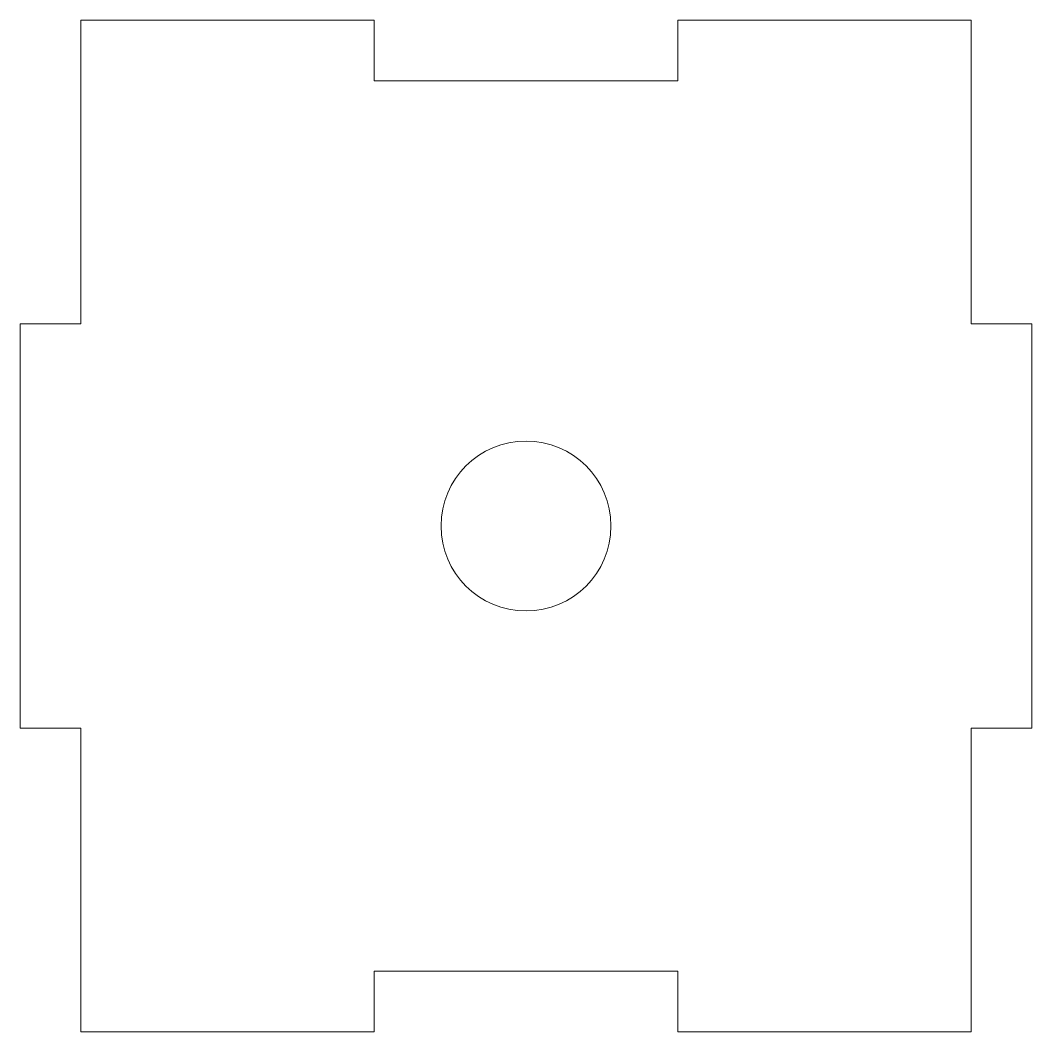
# Model space of a CAD drawing. Header units: millimetres. Extents: x 80.3 to 130.3, y 133.1 to 183.1.
import ezdxf

# ---------------------------------------------------------------- set-up
doc = ezdxf.new("R2010")
doc.units = ezdxf.units.MM

msp = doc.modelspace()

# ---------------------------------------------------------------- linework, layer by layer
at = {"color": 7, "linetype": 'Continuous', "lineweight": 15}
for p, q in [((83.274, 183.087), (83.274, 168.087)), ((97.774, 183.087), (83.274, 183.087)), ((97.774, 180.087), (97.774, 183.087)), ((112.774, 183.087), (112.774, 180.087)), ((127.274, 183.087), (112.774, 183.087)), ((127.274, 168.087), (127.274, 183.087)), ((112.774, 180.087), (97.774, 180.087)), ((80.274, 168.087), (80.274, 148.087)), ((83.274, 168.087), (80.274, 168.087)), ((130.274, 168.087), (127.274, 168.087)), ((130.274, 148.087), (130.274, 168.087)), ((80.274, 148.087), (83.274, 148.087)), ((83.274, 148.087), (83.274, 133.087)), ((127.274, 148.087), (130.274, 148.087)), ((127.274, 133.087), (127.274, 148.087)), ((97.774, 136.087), (112.774, 136.087)), ((97.774, 133.087), (97.774, 136.087)), ((112.774, 136.087), (112.774, 133.087)), ((83.274, 133.087), (97.774, 133.087)), ((112.774, 133.087), (127.274, 133.087))]:
    msp.add_line(p, q, dxfattribs=at)
msp.add_circle((105.274, 158.087), 4.2, dxfattribs=at)

doc.saveas('drawing.dxf')
